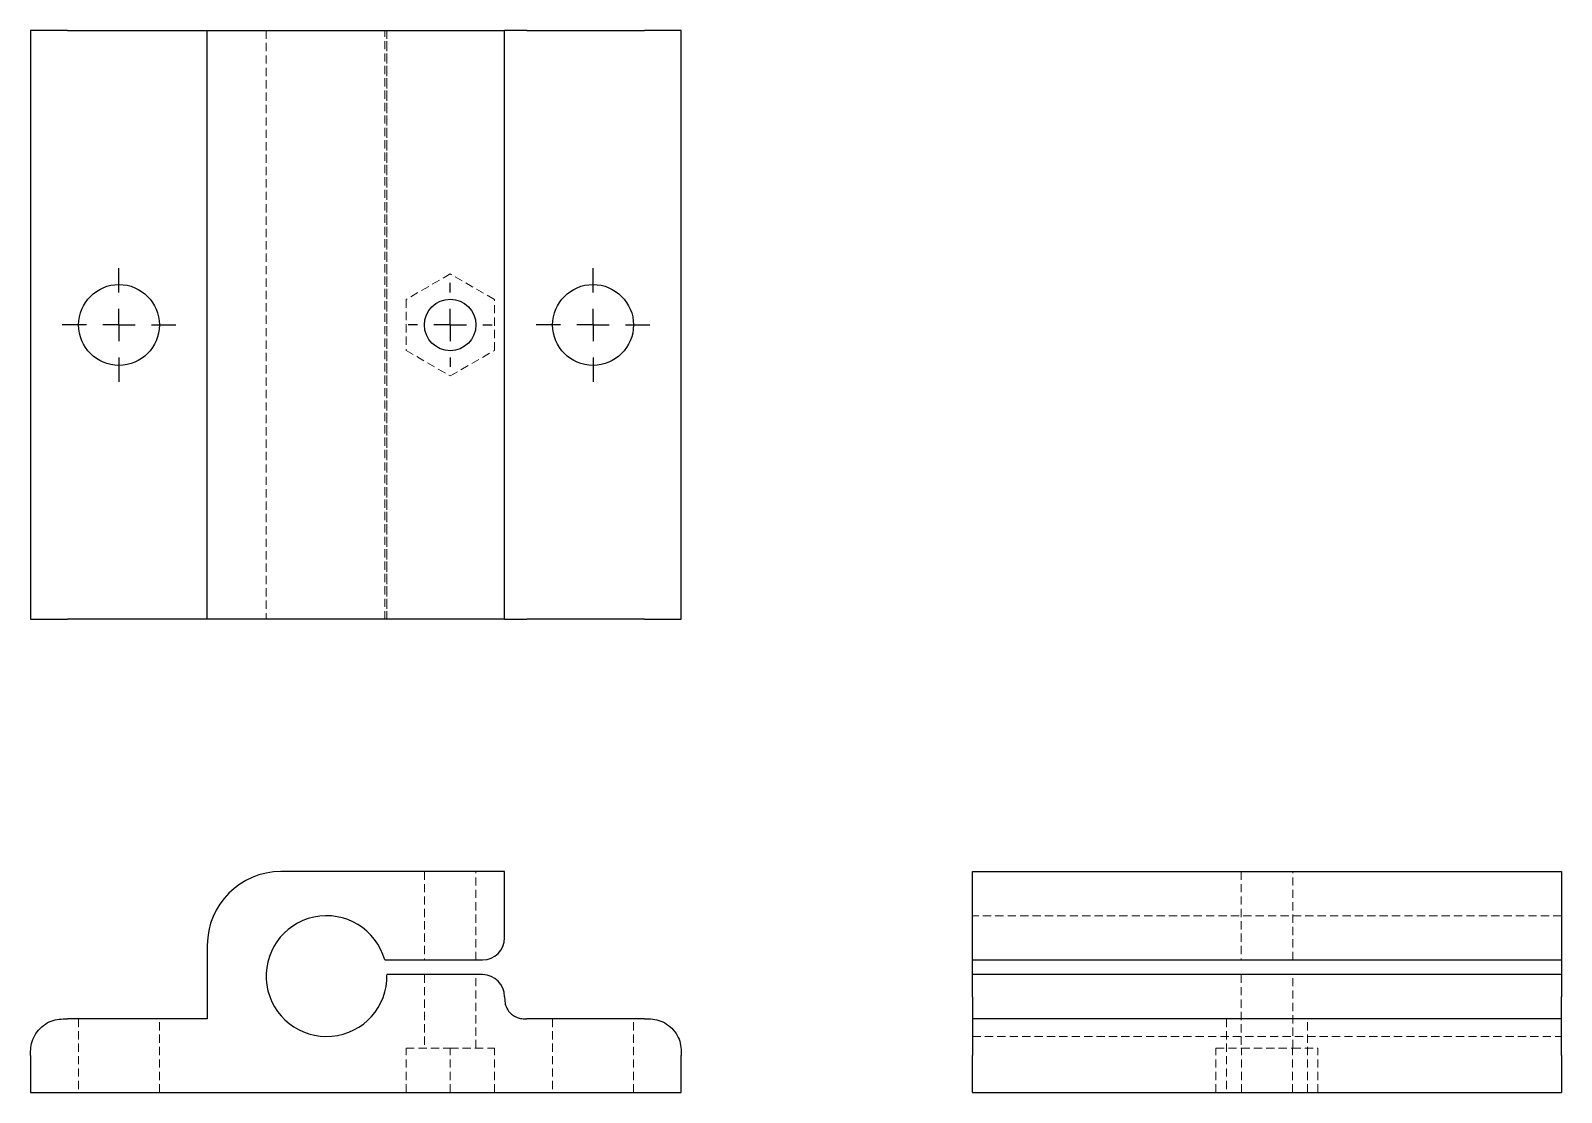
# Model space of a CAD drawing. Header units: millimetres. Extents: x 33 to 268, y 40 to 203.
import ezdxf

# ---------------------------------------------------------------- set-up
doc = ezdxf.new("R2010")
doc.units = ezdxf.units.MM
doc.linetypes.add('HIDDEN', pattern=[1.905, 1.27, -0.635])
doc.layers.add('10', color=7, linetype='Continuous')

# ---------------------------------------------------------------- blocks, each defined once
blk = doc.blocks.new('SW_CENTERMARKSYMBOL_0')
at = {"layer": '10', "color": 0}
for p, q in [((0, 5), (0, 6.46)), ((0, 0), (0, 2.5)), ((-5, 0), (-6.46, 0)), ((0, 0), (-2.5, 0)), ((0, 0), (0, -2.5)), ((0, 0), (2.5, 0)), ((5, 0), (6.46, 0)), ((0, -5), (0, -6.46))]:
    blk.add_line(p, q, dxfattribs=at)
blk = doc.blocks.new('SW_CENTERMARKSYMBOL_1')
at = {"layer": '10', "color": 0}
for p, q in [((0, 5), (0, 8.72)), ((0, 0), (0, 2.5)), ((-5, 0), (-8.72, 0)), ((0, 0), (-2.5, 0)), ((0, 0), (0, -2.5)), ((0, 0), (2.5, 0)), ((5, 0), (8.72, 0)), ((0, -5), (0, -8.72))]:
    blk.add_line(p, q, dxfattribs=at)
blk = doc.blocks.new('SW_CENTERMARKSYMBOL_2')
at = {"layer": '10', "color": 0}
for p, q in [((0, 5), (0, 8.72)), ((0, 0), (0, 2.5)), ((-5, 0), (-8.72, 0)), ((0, 0), (-2.5, 0)), ((0, 0), (0, -2.5)), ((0, 0), (2.5, 0)), ((5, 0), (8.72, 0)), ((0, -5), (0, -8.72))]:
    blk.add_line(p, q, dxfattribs=at)

msp = doc.modelspace()

# ---------------------------------------------------------------- linework, layer by layer
at = {"color": 7, "linetype": 'Continuous', "lineweight": 25}
for p, q in [((33, 203.25), (33, 112.75)), ((38.66, 203.25), (60.15, 203.25)), ((60.15, 112.75), (60.15, 203.25)), ((60.15, 203.25), (71.46, 203.25)), ((71.46, 203.25), (105.85, 203.25)), ((105.85, 112.75), (105.85, 203.25)), ((109.24, 203.25), (127.34, 203.25)), ((133, 112.75), (133, 203.25)), ((60.15, 112.75), (38.66, 112.75)), ((71.46, 112.75), (60.15, 112.75)), ((105.85, 112.75), (71.46, 112.75)), ((127.34, 112.75), (109.24, 112.75)), ((105.85, 73.97), (71.46, 73.97)), ((105.85, 63.79), (105.85, 73.97)), ((177.75, 73.97), (268.25, 73.97)), ((177.75, 63.79), (177.75, 73.97)), ((268.25, 73.97), (268.25, 63.79)), ((177.75, 60.39), (177.75, 63.79)), ((268.25, 63.79), (268.25, 60.39)), ((60.15, 62.66), (60.15, 51.34)), ((87.41, 60.39), (102.46, 60.39)), ((177.75, 60.39), (268.25, 60.39)), ((177.75, 58.13), (177.75, 60.39)), ((268.25, 60.39), (268.25, 58.13)), ((102.46, 58.13), (87.75, 58.13)), ((268.25, 58.13), (177.75, 58.13)), ((177.75, 54.74), (177.75, 58.13)), ((268.25, 58.13), (268.25, 54.74)), ((60.15, 51.34), (38.66, 51.34)), ((127.34, 51.34), (109.24, 51.34)), ((268.25, 51.34), (177.75, 51.34)), ((33, 45.69), (33, 40.03)), ((133, 40.03), (133, 45.69)), ((177.75, 40.03), (177.75, 45.69)), ((268.25, 45.69), (268.25, 40.03)), ((33, 40.03), (133, 40.03)), ((177.75, 40.03), (268.25, 40.03))]:
    msp.add_line(p, q, dxfattribs=at)
at = {"color": 7, "linetype": 'HIDDEN', "lineweight": 18}
for p, q in [((69.2, 203.25), (69.2, 112.75)), ((87.41, 112.75), (87.41, 203.25)), ((87.75, 203.25), (87.75, 112.75)), ((87.75, 112.75), (87.75, 203.25)), ((97.48, 165.84), (90.69, 161.92)), ((104.27, 161.92), (97.48, 165.84)), ((90.69, 161.92), (90.69, 154.08)), ((104.27, 154.08), (104.27, 161.92)), ((90.69, 154.08), (97.48, 150.16)), ((97.48, 150.16), (104.27, 154.08)), ((93.52, 73.97), (93.52, 60.39)), ((101.44, 60.39), (101.44, 73.97)), ((219.04, 73.97), (219.04, 60.39)), ((226.96, 60.39), (226.96, 73.97)), ((268.25, 67.18), (177.75, 67.18)), ((93.52, 58.13), (93.52, 46.82)), ((101.44, 46.82), (101.44, 58.13)), ((219.04, 58.13), (219.04, 46.82)), ((226.96, 46.82), (226.96, 58.13)), ((40.35, 51.34), (40.35, 40.03)), ((52.8, 40.03), (52.8, 51.34)), ((113.2, 51.34), (113.2, 40.03)), ((125.65, 40.03), (125.65, 51.34)), ((216.78, 51.34), (216.78, 40.03)), ((229.22, 40.03), (229.22, 51.34)), ((177.75, 48.63), (268.25, 48.63)), ((90.69, 46.82), (97.48, 46.82)), ((90.69, 40.03), (90.69, 46.82)), ((97.48, 40.03), (97.48, 46.82)), ((97.48, 46.82), (104.27, 46.82)), ((104.27, 40.03), (104.27, 46.82)), ((215.16, 46.82), (219.08, 46.82)), ((215.16, 40.03), (215.16, 46.82)), ((219.08, 46.82), (226.92, 46.82)), ((219.08, 40.03), (219.08, 46.82)), ((226.92, 46.82), (230.84, 46.82)), ((226.92, 40.03), (226.92, 46.82)), ((230.84, 40.03), (230.84, 46.82))]:
    msp.add_line(p, q, dxfattribs=at)
at = {"color": 7, "linetype": 'Continuous', "lineweight": 25}
for centre, radius in [((46.58, 158), 6.22), ((119.43, 158), 6.22), ((97.48, 158), 3.96)]:
    msp.add_circle(centre, radius, dxfattribs=at)
for centre, radius, start, end in [((71.46, 62.66), 11.31, 90, 180), ((78.48, 57.9), 9.28, 15.5627, 1.3976), ((102.46, 63.79), 3.39, 270, 0), ((102.46, 54.74), 3.39, 0, 90)]:
    msp.add_arc(centre, radius, start, end, dxfattribs=at)
for points, knots in [([(38.66, 203.25), (37.81, 203.25), (36.97, 203.25), (36.16, 203.25), (35.75, 203.25), (35.36, 203.25), (34.99, 203.25), (34.62, 203.25), (34.28, 203.25), (34, 203.25), (33.45, 203.25), (33.14, 203.25), (33.05, 203.25), (33, 203.25), (33, 203.25), (33, 203.25)], [0, 0, 0, 0, 0.0971383, 0.0971383, 0.0971383, 0.1457075, 0.1457075, 0.1457075, 0.1942766, 0.1942766, 0.1942766, 0.2914149, 0.2914149, 0.2914149, 0.3399841, 0.3399841, 0.3399841, 0.3399841]), ([(109.24, 203.25), (108.99, 203.25), (108.74, 203.25), (108.49, 203.25), (108.24, 203.25), (107.99, 203.25), (107.75, 203.25), (107.5, 203.25), (107.27, 203.25), (107.04, 203.25), (106.82, 203.25), (106.62, 203.25), (106.45, 203.25), (106.29, 203.25), (106.15, 203.25), (106.06, 203.25), (105.97, 203.25), (105.91, 203.25), (105.88, 203.25), (105.85, 203.25), (105.85, 203.25), (105.85, 203.25)], [0, 0, 0, 0, 0.0291415, 0.0291415, 0.0291415, 0.058283, 0.058283, 0.058283, 0.0874245, 0.0874245, 0.0874245, 0.116566, 0.116566, 0.116566, 0.1457075, 0.1457075, 0.1457075, 0.174849, 0.174849, 0.174849, 0.2039905, 0.2039905, 0.2039905, 0.2039905]), ([(133, 203.25), (133, 203.25), (132.96, 203.25), (132.65, 203.25), (132.49, 203.25), (132.27, 203.25), (131.99, 203.25), (131.71, 203.25), (131.37, 203.25), (131.01, 203.25), (130.28, 203.25), (129.43, 203.25), (128.6, 203.25), (128.18, 203.25), (127.77, 203.25), (127.34, 203.25)], [0, 0, 0, 0, 0.0971383, 0.0971383, 0.0971383, 0.1457075, 0.1457075, 0.1457075, 0.1942766, 0.1942766, 0.1942766, 0.2914149, 0.2914149, 0.2914149, 0.3399841, 0.3399841, 0.3399841, 0.3399841]), ([(33, 112.75), (33, 112.75), (33, 112.75), (33.05, 112.75), (33.14, 112.75), (33.45, 112.75), (34, 112.75), (34.28, 112.75), (34.62, 112.75), (34.99, 112.75), (35.36, 112.75), (35.75, 112.75), (36.16, 112.75), (36.97, 112.75), (37.81, 112.75), (38.66, 112.75)], [0, 0, 0, 0, 0.0485692, 0.0485692, 0.0485692, 0.1457075, 0.1457075, 0.1457075, 0.1942766, 0.1942766, 0.1942766, 0.2428458, 0.2428458, 0.2428458, 0.3399841, 0.3399841, 0.3399841, 0.3399841]), ([(105.85, 112.75), (105.85, 112.75), (105.85, 112.75), (105.88, 112.75), (105.91, 112.75), (105.97, 112.75), (106.06, 112.75), (106.15, 112.75), (106.29, 112.75), (106.45, 112.75), (106.62, 112.75), (106.82, 112.75), (107.04, 112.75), (107.27, 112.75), (107.5, 112.75), (107.75, 112.75), (107.99, 112.75), (108.24, 112.75), (108.49, 112.75), (108.74, 112.75), (108.99, 112.75), (109.24, 112.75)], [0, 0, 0, 0, 0.0291415, 0.0291415, 0.0291415, 0.058283, 0.058283, 0.058283, 0.0874245, 0.0874245, 0.0874245, 0.116566, 0.116566, 0.116566, 0.1457075, 0.1457075, 0.1457075, 0.174849, 0.174849, 0.174849, 0.2039905, 0.2039905, 0.2039905, 0.2039905]), ([(127.34, 112.75), (127.77, 112.75), (128.18, 112.75), (128.6, 112.75), (129.43, 112.75), (130.28, 112.75), (131.01, 112.75), (131.37, 112.75), (131.71, 112.75), (131.99, 112.75), (132.27, 112.75), (132.49, 112.75), (132.65, 112.75), (132.96, 112.75), (133, 112.75), (133, 112.75)], [0, 0, 0, 0, 0.0485692, 0.0485692, 0.0485692, 0.1457075, 0.1457075, 0.1457075, 0.1942766, 0.1942766, 0.1942766, 0.2428458, 0.2428458, 0.2428458, 0.3399841, 0.3399841, 0.3399841, 0.3399841]), ([(105.85, 54.74), (105.85, 54.48), (105.85, 54.23), (105.88, 53.98), (105.91, 53.73), (105.97, 53.48), (106.06, 53.24), (106.15, 53), (106.29, 52.76), (106.45, 52.54), (106.62, 52.32), (106.82, 52.11), (107.04, 51.95), (107.27, 51.78), (107.5, 51.65), (107.75, 51.55), (107.99, 51.46), (108.24, 51.4), (108.49, 51.37), (108.74, 51.35), (108.99, 51.34), (109.24, 51.34)], [0, 0, 0, 0, 0.0291415, 0.0291415, 0.0291415, 0.058283, 0.058283, 0.058283, 0.0874245, 0.0874245, 0.0874245, 0.116566, 0.116566, 0.116566, 0.1457075, 0.1457075, 0.1457075, 0.174849, 0.174849, 0.174849, 0.2039905, 0.2039905, 0.2039905, 0.2039905]), ([(177.75, 54.74), (177.75, 54.48), (177.75, 54.23), (177.75, 53.98), (177.75, 53.73), (177.75, 53.48), (177.75, 53.24), (177.75, 53), (177.75, 52.76), (177.75, 52.54), (177.75, 52.32), (177.75, 52.11), (177.75, 51.95), (177.75, 51.78), (177.75, 51.65), (177.75, 51.55), (177.75, 51.46), (177.75, 51.4), (177.75, 51.37), (177.75, 51.35), (177.75, 51.34), (177.75, 51.34)], [0, 0, 0, 0, 0.0291415, 0.0291415, 0.0291415, 0.058283, 0.058283, 0.058283, 0.0874245, 0.0874245, 0.0874245, 0.116566, 0.116566, 0.116566, 0.1457075, 0.1457075, 0.1457075, 0.174849, 0.174849, 0.174849, 0.2039905, 0.2039905, 0.2039905, 0.2039905]), ([(268.25, 51.34), (268.25, 51.34), (268.25, 51.35), (268.25, 51.37), (268.25, 51.4), (268.25, 51.46), (268.25, 51.55), (268.25, 51.65), (268.25, 51.78), (268.25, 51.95), (268.25, 52.11), (268.25, 52.32), (268.25, 52.54), (268.25, 52.76), (268.25, 53), (268.25, 53.24), (268.25, 53.48), (268.25, 53.73), (268.25, 53.98), (268.25, 54.23), (268.25, 54.48), (268.25, 54.74)], [0, 0, 0, 0, 0.0291415, 0.0291415, 0.0291415, 0.058283, 0.058283, 0.058283, 0.0874245, 0.0874245, 0.0874245, 0.116566, 0.116566, 0.116566, 0.1457075, 0.1457075, 0.1457075, 0.174849, 0.174849, 0.174849, 0.2039905, 0.2039905, 0.2039905, 0.2039905]), ([(33, 45.69), (33, 46.11), (33, 46.53), (33.05, 46.94), (33.14, 47.78), (33.45, 48.62), (34, 49.35), (34.28, 49.72), (34.62, 50.05), (34.99, 50.34), (35.36, 50.62), (35.75, 50.84), (36.16, 50.99), (36.97, 51.3), (37.81, 51.34), (38.66, 51.34)], [0, 0, 0, 0, 0.0485692, 0.0485692, 0.0485692, 0.1457075, 0.1457075, 0.1457075, 0.1942766, 0.1942766, 0.1942766, 0.2428458, 0.2428458, 0.2428458, 0.3399841, 0.3399841, 0.3399841, 0.3399841]), ([(127.34, 51.34), (127.77, 51.34), (128.18, 51.35), (128.6, 51.3), (129.43, 51.2), (130.28, 50.9), (131.01, 50.34), (131.37, 50.07), (131.71, 49.73), (131.99, 49.36), (132.27, 48.99), (132.49, 48.59), (132.65, 48.19), (132.96, 47.38), (133, 46.53), (133, 45.69)], [0, 0, 0, 0, 0.0485692, 0.0485692, 0.0485692, 0.1457075, 0.1457075, 0.1457075, 0.1942766, 0.1942766, 0.1942766, 0.2428458, 0.2428458, 0.2428458, 0.3399841, 0.3399841, 0.3399841, 0.3399841]), ([(177.75, 51.34), (177.75, 51.34), (177.75, 51.35), (177.75, 51.3), (177.75, 51.2), (177.75, 50.9), (177.75, 50.34), (177.75, 50.07), (177.75, 49.73), (177.75, 49.36), (177.75, 48.99), (177.75, 48.59), (177.75, 48.19), (177.75, 47.38), (177.75, 46.53), (177.75, 45.69)], [0, 0, 0, 0, 0.0485692, 0.0485692, 0.0485692, 0.1457075, 0.1457075, 0.1457075, 0.1942766, 0.1942766, 0.1942766, 0.2428458, 0.2428458, 0.2428458, 0.3399841, 0.3399841, 0.3399841, 0.3399841]), ([(268.25, 45.69), (268.25, 46.53), (268.25, 47.38), (268.25, 48.19), (268.25, 48.59), (268.25, 48.99), (268.25, 49.36), (268.25, 49.73), (268.25, 50.07), (268.25, 50.34), (268.25, 50.9), (268.25, 51.2), (268.25, 51.3), (268.25, 51.35), (268.25, 51.34), (268.25, 51.34)], [0, 0, 0, 0, 0.0971383, 0.0971383, 0.0971383, 0.1457075, 0.1457075, 0.1457075, 0.1942766, 0.1942766, 0.1942766, 0.2914149, 0.2914149, 0.2914149, 0.3399841, 0.3399841, 0.3399841, 0.3399841])]:
    msp.add_open_spline(points, degree=3, knots=knots, dxfattribs=at)

# ---------------------------------------------------------------- block references
at = {"layer": '10'}
for name, p in [('SW_CENTERMARKSYMBOL_2', (46.58, 158)), ('SW_CENTERMARKSYMBOL_1', (119.43, 158)), ('SW_CENTERMARKSYMBOL_0', (97.48, 158))]:
    msp.add_blockref(name, p, dxfattribs=at)

doc.saveas('drawing.dxf')
